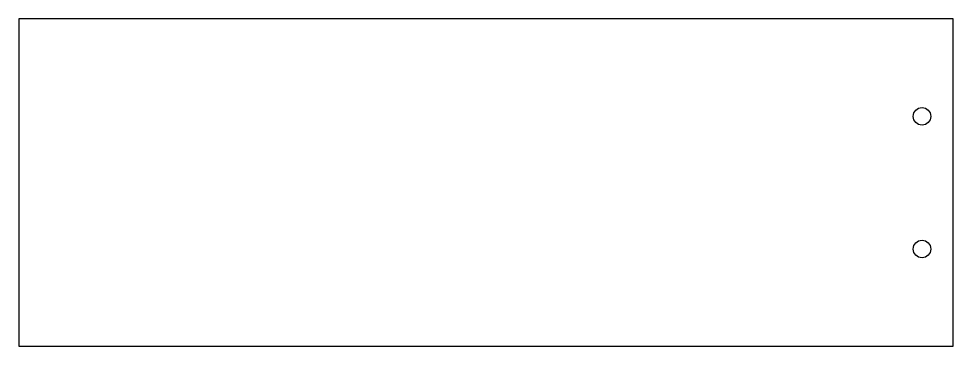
# Model space of a CAD drawing. Header units: millimetres. Extents: x 0 to 127, y -44 to 0.
import ezdxf

# ---------------------------------------------------------------- set-up
doc = ezdxf.new("R2010")
doc.units = ezdxf.units.MM
doc.layers.get('0').update_dxf_attribs({"linetype": 'CONTINUOUS'})

msp = doc.modelspace()

# ---------------------------------------------------------------- linework, layer by layer
msp.add_lwpolyline([(127, 0), (0, 0), (0, -44.45), (127, -44.45)], close=True)
for centre in [(122.75, -13.25), (122.75, -31.25)]:
    msp.add_circle(centre, 1.19)

doc.saveas('drawing.dxf')
